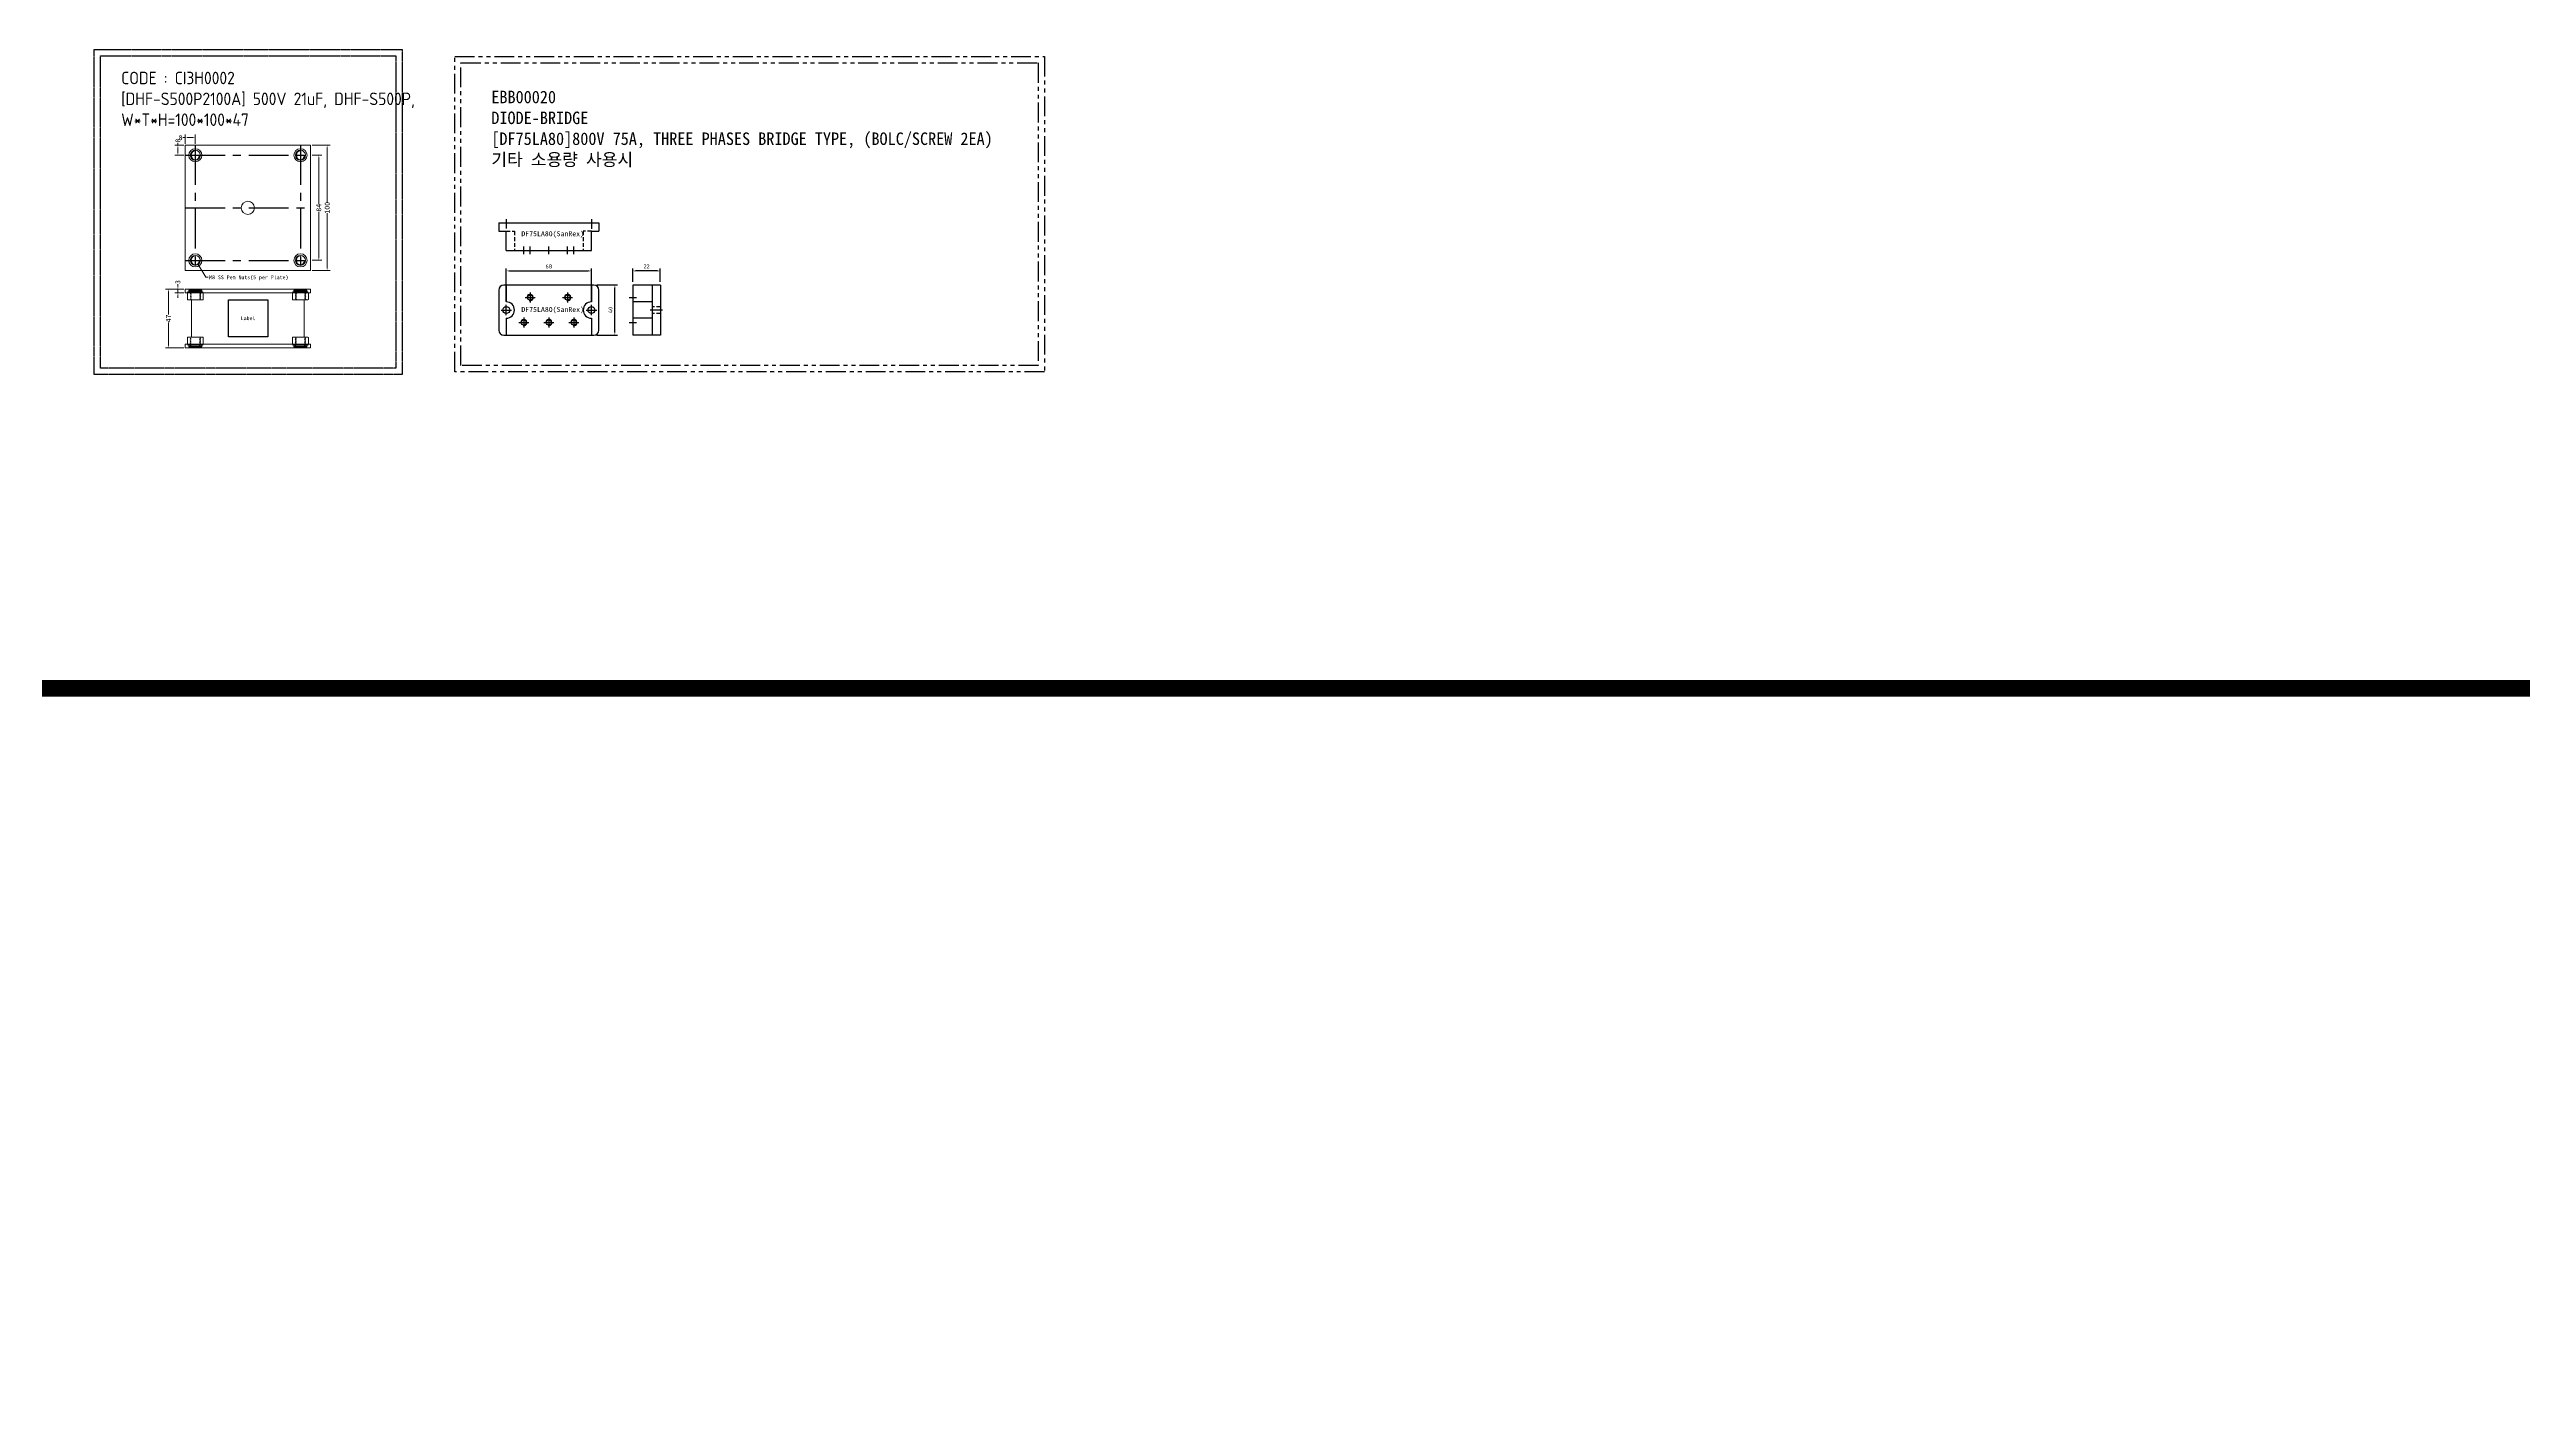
# Model space of a CAD drawing. Header units: millimetres. Extents: x 24815 to 37444, y -10619 to 6020.
# Drawn here: x 28196 to 30172, y 4867 to 5950 of the extents above; entities that cross this region are included whole.
import ezdxf
from ezdxf.enums import TextEntityAlignment as Align

# ---------------------------------------------------------------- set-up
doc = ezdxf.new("R2010")
doc.units = ezdxf.units.MM
for name, pattern in [('CENTER', [50.8, 31.75, -6.35, 6.35, -6.35]), ('HIDDEN', [9.525, 6.35, -3.175]), ('HIDDEN2', [4.7625, 3.175, -1.5875]), ('PHANTOM', [2.5, 1.25, -0.25, 0.25, -0.25, 0.25, -0.25]), ('PHANTOM2', [31.75, 15.875, -3.175, 3.175, -3.175, 3.175, -3.175])]:
    doc.linetypes.add(name, pattern=pattern)
for name, color, linetype in [('CENTER', 1, 'CENTER'), ('FORMAT-1', 7, 'Continuous'), ('HIDDEN', 2, 'HIDDEN'), ('모선', 7, 'Continuous'), ('치수', 5, 'Continuous')]:
    doc.layers.add(name, color=color, linetype=linetype)
doc.layers.add('모형', color=7, linetype='Continuous', lineweight=53)
doc.styles.add('dim', font='')
doc.styles.add('HAN', font='')
doc.styles.get("Standard").update_dxf_attribs({"font": 'ISOCP.SHX', "bigfont": 'WHGTXT.SHX'})
doc.styles.get('dim').set_extended_font_data('BatangChe')
doc.styles.get('HAN').set_extended_font_data('GulimChe')
doc.dimstyles.new('B4', dxfattribs={"dimtxt": 4, "dimasz": 2, "dimexe": 2.5, "dimexo": 1.25, "dimtad": 0, "dimdec": 1, "dimdsep": 46, "dimtxsty": 'dim', "dimcen": 0.5, "dimclrd": 256, "dimclre": 256, "dimclrt": 256, "dimadec": 0, "dimazin": 0, "dimtfac": 1, "dimtdec": 1, "dimtmove": 0, "dimatfit": 3, "dimfxl": 1, "dimlwd": 5, "dimlwe": 5, "dimarcsym": 0})
doc.dimstyles.new('PS-1', dxfattribs={"dimtxt": 3.2, "dimasz": 2.5, "dimexe": 2, "dimexo": 2.5, "dimgap": 2, "dimtad": 1, "dimtoh": 1, "dimrnd": 0.05, "dimzin": 12, "dimdsep": 46, "dimtxsty": 'Standard', "dimcen": 0, "dimclrt": 2, "dimazin": 3, "dimtfac": 1, "dimtofl": 0, "dimtmove": 0, "dimatfit": 3, "dimfxl": 0.18, "dimtolj": 1, "dimtzin": 0, "dimarcsym": 0})

# ---------------------------------------------------------------- blocks, each defined once
blk = doc.blocks.new('format-3')
at = {"layer": 'FORMAT-1', "const_width": 0.7}
blk.add_lwpolyline([(13, 5), (13, 286.3), (414.5, 286.3), (414.5, 5)], close=True, dxfattribs=at)
at = {"style": 'HAN'}
for tag, height, p in [('MODEL-NAME', 3, (386.1, 31.53)), ('SCALE', 2.7, (320.81, 26.29)), ('PART-NAME', 3, (386.1, 26.29)), ('PART-NO', 3, (386.1, 21.01)), ('DRA-BY', 3, (260.72, 19.44)), ('CH-BY', 3, (277.21, 19.44)), ('APP-BY', 3, (293.7, 19.44)), ('관련업체', 3, (333.52, 9.26)), ('DRA-DATE', 2.5, (260.72, 7.47)), ('CH-DATE', 2.5, (277.21, 7.47)), ('APP-DATE', 2.5, (293.7, 7.47))]:
    blk.add_attdef(tag, text='', height=height, dxfattribs=at).set_placement(p, align=Align.MIDDLE_CENTER)
blk = doc.blocks.new('pem-2')
at = {"layer": 'HIDDEN', "lineweight": -3}
for p, q in [((136, 147), (135.5, 146.4)), ((135.5, 146.4), (136, 145.8)), ((136, 145.8), (135.5, 145.2)), ((135.5, 145.2), (136, 144.6)), ((136, 144.6), (135.5, 144)), ((135.5, 144), (136, 143.4)), ((136, 143.4), (135.5, 142.8)), ((135.5, 142.8), (136, 142.2)), ((135.7, 147.3), (136, 147)), ((136, 142.2), (135.7, 141.8)), ((143.5, 147), (143, 146.4)), ((143, 146.4), (143.5, 145.8)), ((143.5, 145.8), (143, 145.2)), ((143, 145.2), (143.5, 144.6)), ((143.5, 144.6), (143, 144)), ((143, 144), (143.5, 143.4)), ((143.5, 143.4), (143, 142.8)), ((143, 142.8), (143.5, 142.2)), ((143.2, 147.3), (143.5, 147)), ((143.5, 142.2), (143.2, 141.8))]:
    blk.add_line(p, q, dxfattribs=at)
at = {"layer": '모선', "lineweight": 15}
for p, q in [((133.2, 147.3), (145.8, 147.3)), ((133.2, 142.1), (133.2, 147.3)), ((133.5, 141.8), (133.2, 142.1)), ((133.5, 141.8), (145.5, 141.8)), ((145.8, 142.1), (145.5, 141.8)), ((145.8, 142.1), (145.8, 147.3))]:
    blk.add_line(p, q, dxfattribs=at)
at = {"layer": '모형', "lineweight": 13}
for p, q in [((133.5, 148.1), (145.4, 148.1)), ((133.5, 147.3), (133.5, 148.1)), ((134.2, 149.5), (144.7, 149.5)), ((134.2, 149.3), (134.2, 149.5)), ((134.5, 148.1), (134.2, 149.3)), ((144.5, 148.1), (144.7, 149.3)), ((144.7, 149.3), (144.7, 149.5)), ((145.4, 147.3), (145.4, 148.1))]:
    blk.add_line(p, q, dxfattribs=at)
at = {"layer": '모형', "lineweight": -3}
for p, q in [((133.6, 147.3), (133.6, 148.1)), ((133.9, 147.3), (133.9, 148.1)), ((134.2, 149.3), (144.7, 149.3)), ((134.3, 149.2), (144.7, 149.2)), ((134.3, 147.3), (134.3, 148.1)), ((134.9, 147.3), (134.9, 148.1)), ((134.9, 147.3), (134.9, 148.1)), ((135.5, 147.3), (135.5, 148.1)), ((135.7, 147.3), (135.7, 148.1)), ((136.3, 147.3), (136.3, 148.1)), ((136.5, 147.3), (136.5, 148.1)), ((137.1, 147.3), (137.1, 148.1)), ((137.5, 147.3), (137.5, 148.1)), ((138, 147.3), (138, 148.1)), ((138.5, 147.3), (138.5, 148.1)), ((139, 147.3), (139, 148.1)), ((139.5, 147.3), (139.5, 148.1)), ((140, 147.3), (140, 148.1)), ((140.5, 147.3), (140.5, 148.1)), ((140.9, 147.3), (140.9, 148.1)), ((141.5, 147.3), (141.5, 148.1)), ((141.9, 147.3), (141.9, 148.1)), ((142.5, 147.3), (142.5, 148.1)), ((142.7, 147.3), (142.7, 148.1)), ((143.3, 147.3), (143.3, 148.1)), ((143.4, 147.3), (143.4, 148.1)), ((144, 147.3), (144, 148.1)), ((144.1, 147.3), (144.1, 148.1)), ((144.6, 147.3), (144.6, 148.1)), ((145.1, 147.3), (145.1, 148.1)), ((145.3, 147.3), (145.3, 148.1))]:
    blk.add_line(p, q, dxfattribs=at)
at = {"layer": '모형', "color": 1, "lineweight": -3}
for p, q in [((136, 149.4), (135.5, 148.8)), ((135.5, 148.8), (136, 148.2)), ((136, 148.2), (135.5, 147.6)), ((135.5, 147.6), (135.7, 147.3)), ((135.9, 149.5), (136, 149.4)), ((143.5, 149.4), (143, 148.8)), ((143, 148.8), (143.5, 148.2)), ((143.5, 148.2), (143, 147.6)), ((143.2, 147.3), (143, 147.6)), ((143.4, 149.5), (143.5, 149.4))]:
    blk.add_line(p, q, dxfattribs=at)
blk = doc.blocks.new('*D663')
at = {"layer": 'Defpoints', "color": 0, "transparency": 16777216}
for p in [(28404.5, 5873.8), (28404.5, 5773.8), (28417.9, 5773.8)]:
    blk.add_point(p, dxfattribs=at)
at = {"layer": '치수', "lineweight": 5, "transparency": 16777216}
for p, q in [((28405.8, 5873.8), (28420.4, 5873.8)), ((28417.9, 5871.8), (28417.9, 5828.1)), ((28417.9, 5775.8), (28417.9, 5819.5)), ((28405.8, 5773.8), (28420.4, 5773.8))]:
    blk.add_line(p, q, dxfattribs=at)
at = {"layer": '치수', "transparency": 16777216}
for points in [[(28417.5, 5871.8), (28418.2, 5871.8), (28417.9, 5873.8)], [(28417.5, 5775.8), (28418.2, 5775.8), (28417.9, 5773.8)]]:
    blk.add_solid(points, dxfattribs=at)
at = {"layer": '치수', "lineweight": -3, "transparency": 16777216, "insert": (28417.9, 5823.8), "char_height": 4, "attachment_point": 5, "rotation": 90, "style": 'dim'}
blk.add_mtext('100', dxfattribs=at)
blk = doc.blocks.new('*D664')
at = {"layer": 'Defpoints', "color": 0, "transparency": 16777216}
for p in [(28404.5, 5865.8), (28404.5, 5781.8), (28411.2, 5781.8)]:
    blk.add_point(p, dxfattribs=at)
at = {"layer": '치수', "lineweight": 5, "transparency": 16777216}
for p, q in [((28405.8, 5865.8), (28413.7, 5865.8)), ((28411.2, 5863.8), (28411.2, 5826.9)), ((28411.2, 5783.8), (28411.2, 5820.6)), ((28405.8, 5781.8), (28413.7, 5781.8))]:
    blk.add_line(p, q, dxfattribs=at)
at = {"layer": '치수', "transparency": 16777216}
for points in [[(28410.9, 5863.8), (28411.6, 5863.8), (28411.2, 5865.8)], [(28410.9, 5783.8), (28411.6, 5783.8), (28411.2, 5781.8)]]:
    blk.add_solid(points, dxfattribs=at)
at = {"layer": '치수', "lineweight": -3, "transparency": 16777216, "insert": (28411.2, 5823.8), "char_height": 4, "attachment_point": 5, "rotation": 90, "style": 'dim'}
blk.add_mtext('84', dxfattribs=at)
blk = doc.blocks.new('*D665')
at = {"layer": 'Defpoints', "color": 0, "transparency": 16777216}
for p in [(28298.6, 5873.8), (28304.5, 5873.8), (28304.5, 5865.8)]:
    blk.add_point(p, dxfattribs=at)
at = {"layer": '치수', "lineweight": 5, "transparency": 16777216}
for p, q in [((28303.3, 5873.8), (28296.1, 5873.8)), ((28298.6, 5873.8), (28298.6, 5875.8)), ((28298.6, 5867.8), (28298.6, 5871.8)), ((28303.3, 5865.8), (28296.1, 5865.8))]:
    blk.add_line(p, q, dxfattribs=at)
at = {"layer": '치수', "transparency": 16777216}
for points in [[(28298.3, 5871.8), (28299, 5871.8), (28298.6, 5873.8)], [(28298.3, 5867.8), (28299, 5867.8), (28298.6, 5865.8)]]:
    blk.add_solid(points, dxfattribs=at)
at = {"layer": '치수', "lineweight": -3, "transparency": 16777216, "insert": (28298.6, 5877.5), "char_height": 4, "attachment_point": 5, "rotation": 90, "style": 'dim'}
blk.add_mtext('8', dxfattribs=at)
blk = doc.blocks.new('*D666')
at = {"layer": 'Defpoints', "color": 0, "transparency": 16777216}
for p in [(28304.5, 5879.9), (28304.5, 5873.8), (28312.5, 5873.8)]:
    blk.add_point(p, dxfattribs=at)
at = {"layer": '치수', "lineweight": 5, "transparency": 16777216}
for p, q in [((28304.5, 5879.9), (28302.5, 5879.9)), ((28304.5, 5875), (28304.5, 5882.4)), ((28310.5, 5879.9), (28306.5, 5879.9)), ((28312.5, 5875), (28312.5, 5882.4))]:
    blk.add_line(p, q, dxfattribs=at)
at = {"layer": '치수', "transparency": 16777216}
for points in [[(28306.5, 5880.3), (28306.5, 5879.6), (28304.5, 5879.9)], [(28310.5, 5880.3), (28310.5, 5879.6), (28312.5, 5879.9)]]:
    blk.add_solid(points, dxfattribs=at)
at = {"layer": '치수', "lineweight": -3, "transparency": 16777216, "insert": (28300.8, 5879.9), "char_height": 4, "attachment_point": 5, "style": 'dim'}
blk.add_mtext('8', dxfattribs=at)
blk = doc.blocks.new('*D667')
at = {"layer": 'Defpoints', "color": 0, "transparency": 16777216}
for p in [(28298.6, 5758.8), (28304.5, 5758.8), (28304.5, 5755.8)]:
    blk.add_point(p, dxfattribs=at)
at = {"layer": '치수', "lineweight": 5, "transparency": 16777216}
for p, q in [((28303.3, 5758.8), (28296.1, 5758.8)), ((28303.3, 5755.8), (28296.1, 5755.8)), ((28298.6, 5760.8), (28298.6, 5762.8)), ((28298.6, 5755.8), (28298.6, 5758.8)), ((28298.6, 5753.8), (28298.6, 5751.8))]:
    blk.add_line(p, q, dxfattribs=at)
at = {"layer": '치수', "transparency": 16777216}
for points in [[(28298.3, 5760.8), (28299, 5760.8), (28298.6, 5758.8)], [(28298.3, 5753.8), (28299, 5753.8), (28298.6, 5755.8)]]:
    blk.add_solid(points, dxfattribs=at)
at = {"layer": '치수', "lineweight": -3, "transparency": 16777216, "insert": (28298.6, 5764.5), "char_height": 4, "attachment_point": 5, "rotation": 90, "style": 'dim'}
blk.add_mtext('3', dxfattribs=at)
blk = doc.blocks.new('*D668')
at = {"layer": 'Defpoints', "color": 0, "transparency": 16777216}
for p in [(28304.5, 5758.8), (28291.1, 5711.8), (28304.5, 5711.8)]:
    blk.add_point(p, dxfattribs=at)
at = {"layer": '치수', "lineweight": 5, "transparency": 16777216}
for p, q in [((28303.3, 5758.8), (28288.6, 5758.8)), ((28291.1, 5756.8), (28291.1, 5738.4)), ((28291.1, 5713.8), (28291.1, 5732.1)), ((28303.3, 5711.8), (28288.6, 5711.8))]:
    blk.add_line(p, q, dxfattribs=at)
at = {"layer": '치수', "transparency": 16777216}
for points in [[(28290.7, 5756.8), (28291.4, 5756.8), (28291.1, 5758.8)], [(28290.7, 5713.8), (28291.4, 5713.8), (28291.1, 5711.8)]]:
    blk.add_solid(points, dxfattribs=at)
at = {"layer": '치수', "lineweight": -3, "transparency": 16777216, "insert": (28291.1, 5735.3), "char_height": 4, "attachment_point": 5, "rotation": 90, "style": 'dim'}
blk.add_mtext('47', dxfattribs=at)
blk = doc.blocks.new('*D646')
at = {"color": 0, "lineweight": -2, "transparency": 16777216}
for p, q in [((28561, 5748.8), (28561, 5775.3)), ((28563.5, 5773.3), (28626.5, 5773.3)), ((28629, 5748.8), (28629, 5775.3))]:
    blk.add_line(p, q, dxfattribs=at)
at = {"color": 0, "transparency": 16777216}
for points in [[(28563.5, 5773.8), (28563.5, 5772.9), (28561, 5773.3)], [(28626.5, 5773.8), (28626.5, 5772.9), (28629, 5773.3)]]:
    blk.add_solid(points, dxfattribs=at)
at = {"layer": 'Defpoints', "color": 0, "transparency": 16777216}
for p in [(28629, 5773.3), (28561, 5746.3), (28629, 5746.3)]:
    blk.add_point(p, dxfattribs=at)
at = {"color": 2, "transparency": 16777216, "insert": (28595, 5776.9), "char_height": 3.2, "attachment_point": 5}
blk.add_mtext('\\A1;68', dxfattribs=at)
blk = doc.blocks.new('*D647')
at = {"color": 0, "lineweight": -2, "transparency": 16777216}
for p, q in [((28662.1, 5764.6), (28662.1, 5775.3)), ((28681.6, 5773.3), (28664.6, 5773.3)), ((28684.1, 5764.6), (28684.1, 5775.3))]:
    blk.add_line(p, q, dxfattribs=at)
at = {"color": 0, "transparency": 16777216}
for points in [[(28664.6, 5773.8), (28664.6, 5772.9), (28662.1, 5773.3)], [(28681.6, 5773.8), (28681.6, 5772.9), (28684.1, 5773.3)]]:
    blk.add_solid(points, dxfattribs=at)
at = {"layer": 'Defpoints', "color": 0, "transparency": 16777216}
for p in [(28662.1, 5773.3), (28662.1, 5762.1), (28684.1, 5762.1)]:
    blk.add_point(p, dxfattribs=at)
at = {"color": 2, "transparency": 16777216, "insert": (28673.1, 5776.9), "char_height": 3.2, "attachment_point": 5}
blk.add_mtext('\\A1;22', dxfattribs=at)
blk = doc.blocks.new('*D648')
at = {"color": 0, "lineweight": -2, "transparency": 16777216}
for p, q in [((28633.5, 5762.1), (28649.8, 5762.1)), ((28647.8, 5724.6), (28647.8, 5759.6)), ((28633.5, 5722.1), (28649.8, 5722.1))]:
    blk.add_line(p, q, dxfattribs=at)
at = {"color": 0, "transparency": 16777216}
for points in [[(28647.3, 5759.6), (28648.2, 5759.6), (28647.8, 5762.1)], [(28647.3, 5724.6), (28648.2, 5724.6), (28647.8, 5722.1)]]:
    blk.add_solid(points, dxfattribs=at)
at = {"layer": 'Defpoints', "color": 0, "transparency": 16777216}
for p in [(28631, 5762.1), (28647.8, 5762.1), (28631, 5722.1)]:
    blk.add_point(p, dxfattribs=at)
at = {"color": 2, "transparency": 16777216, "insert": (28644.2, 5742.1), "char_height": 3.2, "attachment_point": 5, "rotation": 90}
blk.add_mtext('\\A1;40', dxfattribs=at)

msp = doc.modelspace()

# ---------------------------------------------------------------- linework, layer by layer
at = {"color": 161}
for p, q in [((28555.03686, 5811.761), (28635.03686, 5811.761)), ((28555.03686, 5811.761), (28555.03686, 5805.161)), ((28635.03686, 5811.761), (28635.03686, 5805.161)), ((28555.03686, 5805.161), (28561.03686, 5805.161)), ((28561.03686, 5789.761), (28561.03686, 5805.161)), ((28629.03686, 5789.761), (28629.03686, 5805.161)), ((28629.03686, 5805.161), (28635.03686, 5805.161)), ((28561.03686, 5789.761), (28629.03686, 5789.761)), ((28555.03686, 5758.07159), (28555.03686, 5726.07159)), ((28631.03686, 5762.07159), (28559.03686, 5762.07159)), ((28561.03686, 5762.07159), (28561.03686, 5748.57159)), ((28629.03686, 5762.07159), (28629.03686, 5748.57159)), ((28635.03686, 5726.07159), (28635.03686, 5758.07159)), ((28684.1276, 5762.07159), (28662.1276, 5762.07159)), ((28662.1276, 5762.07159), (28662.1276, 5722.07159)), ((28677.5276, 5762.07159), (28677.5276, 5722.07159)), ((28684.1276, 5762.07159), (28684.1276, 5722.07159)), ((28561.03686, 5735.57159), (28561.03686, 5722.07159)), ((28629.03686, 5735.57159), (28629.03686, 5722.07159)), ((28677.5276, 5748.57159), (28662.1276, 5748.57159)), ((28677.5276, 5735.57159), (28662.1276, 5735.57159)), ((28559.03686, 5722.07159), (28631.03686, 5722.07159)), ((28684.1276, 5722.07159), (28662.1276, 5722.07159))]:
    msp.add_line(p, q, dxfattribs=at)
at = {"color": 1, "linetype": 'CENTER'}
for p, q in [((28561.03686, 5814.761), (28561.03686, 5807.11865)), ((28629.03686, 5814.761), (28629.03686, 5806.877)), ((28575.03686, 5786.761), (28575.03686, 5792.761)), ((28580.03686, 5786.761), (28580.03686, 5792.761)), ((28595.03686, 5786.761), (28595.03686, 5792.761)), ((28610.03686, 5786.761), (28610.03686, 5792.761)), ((28615.03686, 5786.761), (28615.03686, 5792.761)), ((28576.03686, 5752.07159), (28584.03686, 5752.07159)), ((28580.03686, 5756.07159), (28580.03686, 5748.07159)), ((28606.03686, 5752.07159), (28614.03686, 5752.07159)), ((28610.03686, 5756.07159), (28610.03686, 5748.07159)), ((28659.1276, 5752.07159), (28665.1276, 5752.07159)), ((28556.81486, 5742.07159), (28565.25885, 5742.07159)), ((28561.03686, 5737.84959), (28561.03686, 5746.29358)), ((28571.03686, 5732.07159), (28579.03686, 5732.07159)), ((28575.03686, 5736.07159), (28575.03686, 5728.07159)), ((28591.03686, 5732.07159), (28599.03686, 5732.07159)), ((28595.03686, 5736.07159), (28595.03686, 5728.07159)), ((28611.03686, 5732.07159), (28619.03686, 5732.07159)), ((28615.03686, 5736.07159), (28615.03686, 5728.07159)), ((28624.81486, 5742.07159), (28633.25885, 5742.07159)), ((28629.03686, 5737.84959), (28629.03686, 5746.29358)), ((28659.1276, 5732.07159), (28665.1276, 5732.07159)), ((28685.9712, 5742.07159), (28675.89133, 5742.07159))]:
    msp.add_line(p, q, dxfattribs=at)
at = {"color": 2, "linetype": 'HIDDEN2'}
for p, q in [((28561.03686, 5805.161), (28567.53686, 5805.161)), ((28567.53686, 5805.161), (28567.53686, 5789.761)), ((28622.53686, 5805.161), (28622.53686, 5789.761)), ((28629.03686, 5805.161), (28622.53686, 5805.161)), ((28684.1276, 5744.77159), (28677.5276, 5744.77159)), ((28684.1276, 5739.37159), (28677.5276, 5739.37159))]:
    msp.add_line(p, q, dxfattribs=at)
at = {"color": 6, "linetype": 'PHANTOM', "elevation": 0.0001}
for points in [[(28231.64907, 5950.30774), (28477.79271, 5950.30774), (28477.79271, 5690.55622), (28231.64907, 5690.55622)], [(28236.64907, 5945.30774), (28472.79271, 5945.30774), (28472.79271, 5695.55622), (28236.64907, 5695.55622)]]:
    msp.add_lwpolyline(points, close=True, dxfattribs=at)
at = {"color": 6, "linetype": 'PHANTOM2'}
for points in [[(28519.81922, 5944.57727), (28991.07584, 5944.57727), (28991.07584, 5692.81004), (28519.81922, 5692.81004)], [(28524.81922, 5939.57727), (28986.07584, 5939.57727), (28986.07584, 5697.81004), (28524.81922, 5697.81004)]]:
    msp.add_lwpolyline(points, close=True, dxfattribs=at)
for centre in [(28580.03686, 5752.07159), (28610.03686, 5752.07159), (28575.03686, 5732.07159), (28595.03686, 5732.07159), (28615.03686, 5732.07159)]:
    msp.add_circle(centre, 2.06699)
at = {"color": 161}
for centre in [(28561.03686, 5742.07159), (28629.03686, 5742.07159)]:
    msp.add_circle(centre, 2.7, dxfattribs=at)
for centre, radius, start, end in [((28559.03686, 5758.07159), 4, 90, 180), ((28631.03686, 5758.07159), 4, 0, 90), ((28561.03686, 5742.07159), 6.5, 270, 90), ((28629.03686, 5742.07159), 6.5, 90, 270), ((28559.03686, 5726.07159), 4, 180, 270), ((28631.03686, 5726.07159), 4, 270, 0)]:
    msp.add_arc(centre, radius, start, end, dxfattribs=at)
at = {"color": 3}
for centre in [(28580.03686, 5752.07159), (28610.03686, 5752.07159), (28575.03686, 5732.07159), (28595.03686, 5732.07159), (28615.03686, 5732.07159)]:
    msp.add_arc(centre, 2.5, 255, 165, dxfattribs=at)
at = {"layer": 'CENTER', "lineweight": -3}
for p, q in [((28312.54544, 5873.77788, 0.0001), (28312.54544, 5773.77788, 0.0001)), ((28396.54544, 5873.77788, 0.0001), (28396.54544, 5773.77788, 0.0001)), ((28304.54544, 5865.77788, 0.0001), (28404.54544, 5865.77788, 0.0001)), ((28304.54544, 5823.77788, 0.0001), (28404.54544, 5823.77788, 0.0001)), ((28304.54544, 5781.77788, 0.0001), (28404.54544, 5781.77788, 0.0001))]:
    msp.add_line(p, q, dxfattribs=at)
at = {"layer": '모선', "lineweight": 15}
for p, q in [((28304.54544, 5873.77788, 0.0001), (28404.54544, 5873.77788, 0.0001)), ((28304.54544, 5873.77788, 0.0001), (28304.54544, 5773.77788, 0.0001)), ((28404.54544, 5873.77788, 0.0001), (28404.54544, 5773.77788, 0.0001)), ((28304.54544, 5773.77788, 0.0001), (28404.54544, 5773.77788, 0.0001)), ((28304.54544, 5758.77788, 0.0001), (28404.54544, 5758.77788, 0.0001)), ((28304.54544, 5758.77788, 0.0001), (28304.54544, 5755.77788, 0.0001)), ((28304.54544, 5755.77788, 0.0001), (28404.54544, 5755.77788, 0.0001)), ((28404.54544, 5758.77788, 0.0001), (28404.54544, 5755.77788, 0.0001)), ((28309.54544, 5750.27788, 0.0001), (28309.54544, 5720.27788, 0.0001)), ((28399.54544, 5750.27788, 0.0001), (28399.54544, 5720.27788, 0.0001)), ((28304.54544, 5714.77788, 0.0001), (28404.54544, 5714.77788, 0.0001)), ((28304.54544, 5714.77788, 0.0001), (28304.54544, 5711.77788, 0.0001)), ((28304.54544, 5711.77788, 0.0001), (28404.54544, 5711.77788, 0.0001)), ((28404.54544, 5714.77788, 0.0001), (28404.54544, 5711.77788, 0.0001))]:
    msp.add_line(p, q, dxfattribs=at)
at = {"layer": '모선', "lineweight": -3, "elevation": 0.0001}
msp.add_lwpolyline([(28338.9495, 5750.17007), (28370.4146, 5750.17007), (28370.4146, 5720.79598), (28338.9495, 5720.79598)], close=True, dxfattribs=at)
at = {"layer": '모선', "lineweight": 15}
for centre, radius in [((28312.54544, 5865.77788, 0.0001), 5.25), ((28312.54544, 5865.77788, 0.0001), 4), ((28396.54544, 5865.77788, 0.0001), 5.25), ((28396.54544, 5865.77788, 0.0001), 4), ((28354.54544, 5823.77788, 0.0001), 5.25), ((28312.54544, 5781.77788, 0.0001), 5.25), ((28312.54544, 5781.77788, 0.0001), 4), ((28396.54544, 5781.77788, 0.0001), 5.25), ((28396.54544, 5781.77788, 0.0001), 4)]:
    msp.add_circle(centre, radius, dxfattribs=at)
at = {"layer": '모선', "lineweight": -3}
for centre in [(28312.54544, 5865.77788, 0.0001), (28396.54544, 5865.77788, 0.0001), (28312.54544, 5781.77788, 0.0001), (28396.54544, 5781.77788, 0.0001)]:
    msp.add_arc(centre, 3.55, 90, 0, dxfattribs=at)

# ---------------------------------------------------------------- block references
at = {"xscale": 19, "yscale": 19, "zscale": 19}
msp.add_blockref('format-3', (25715.23224, 0.00004), dxfattribs=at)
at = {"layer": '모선', "lineweight": 15}
for p in [(28173.05569, 5608.43476, 0.0001), (28257.05569, 5608.43476, 0.0001)]:
    msp.add_blockref('pem-2', p, dxfattribs=at)
at = {"layer": '모선', "lineweight": 15, "xscale": -1, "rotation": 180}
for p in [(28173.05569, 5862.121, 0.0001), (28257.05569, 5862.121, 0.0001)]:
    msp.add_blockref('pem-2', p, dxfattribs=at)

# ---------------------------------------------------------------- texts
at = {"color": 2, "style": 'HAN'}
for p in [(28573.04473, 5801.07849), (28573.04473, 5740.5654)]:
    msp.add_text('DF75LA80(SanRex)', height=4, dxfattribs=at).set_placement(p)
at = {"color": 3, "insert": (28253.32031, 5932.51893, 0.0001), "char_height": 10, "width": 247.319904, "attachment_point": 1}
msp.add_mtext('{\\C2;CODE : CI3H0002\\P[DHF-S500P2100A] 500V 21uF, DHF-S500P, W*T*H=100*100*47}', dxfattribs=at)
at = {"insert": (28549.05853, 5917.32238), "char_height": 10, "attachment_point": 1}
msp.add_mtext_dynamic_manual_height_columns('{\\fGulimChe|b0|i0|c129|p49;\\C2;EBB00020\\PDIODE-BRIDGE\\P[DF75LA80]800V 75A, THREE PHASES BRIDGE TYPE, (BOLC/SCREW 2EA)\\P기타 소용량 사용시}', width=488.7040324, gutter_width=12.5, heights=[0], dxfattribs=at)
at = {"layer": '모선', "lineweight": -3, "char_height": 3, "style": 'dim'}
for s, insert, width, attachment_point in [('M8 SS Pem Nuts(5 per Plate)', (28323.55894, 5769.72285, 0.0001), 72.499497, 1), ('Label', (28354.68205, 5735.48303, 0.0001), 31.4651068, 5)]:
    msp.add_mtext(s, dxfattribs=dict(at, insert=insert, width=width, attachment_point=attachment_point))

# ---------------------------------------------------------------- dimensions: what is measured, and where the dimension line sits
at = {"color": 0}
for base, p1, p2, picture, middle in [((28629.03686, 5773.33503), (28561.03686, 5746.29358), (28629.03686, 5746.29358), '*D646', (28595.03686, 5776.93503)), ((28662.1276, 5773.33503), (28684.1276, 5762.07159), (28662.1276, 5762.07159), '*D647', (28673.1276, 5776.93534))]:
    dim = msp.add_linear_dim(base=base, p1=p1, p2=p2, dimstyle='PS-1', override={"dimtdec": 1, "dimtzin": 8}, dxfattribs=at)
    dim.commit()
    dim.dimension.update_dxf_attribs({"geometry": picture, "text_midpoint": middle})
dim = msp.add_linear_dim(base=(28647.75651, 5762.07159), p1=(28631.03686, 5722.07159), p2=(28631.03686, 5762.07159), angle=90, dimstyle='PS-1', override={"dimtdec": 1, "dimtzin": 8}, dxfattribs=at)
dim.commit()
dim.dimension.update_dxf_attribs({"geometry": '*D648', "text_midpoint": (28644.15651, 5742.07159)})
at = {"layer": '치수', "lineweight": -3}
for base, p1, p2, picture, middle in [((28298.62797, 5873.77788, 0.0001), (28304.54544, 5865.77788, 0.0001), (28304.54544, 5873.77788, 0.0001), '*D665', (28298.62797, 5877.53297, 0.0001)), ((28417.85031, 5773.77788, 0.0001), (28404.54544, 5873.77788, 0.0001), (28404.54544, 5773.77788, 0.0001), '*D663', (28417.85031, 5823.77788, 0.0001)), ((28411.24903, 5781.77788, 0.0001), (28404.54544, 5865.77788, 0.0001), (28404.54544, 5781.77788, 0.0001), '*D664', (28411.24903, 5823.77788, 0.0001)), ((28291.07476, 5711.77788, 0.0001), (28304.54544, 5758.77788, 0.0001), (28304.54544, 5711.77788, 0.0001), '*D668', (28291.07476, 5735.27788, 0.0001)), ((28298.62797, 5758.77788, 0.0001), (28304.54544, 5755.77788, 0.0001), (28304.54544, 5758.77788, 0.0001), '*D667', (28298.62797, 5764.53823, 0.0001))]:
    dim = msp.add_linear_dim(base=base, p1=p1, p2=p2, angle=90, dimstyle='B4', dxfattribs=at)
    dim.commit()
    dim.dimension.update_dxf_attribs({"geometry": picture, "text_midpoint": middle})
dim = msp.add_linear_dim(base=(28304.54544, 5879.92816, 0.0001), p1=(28312.54544, 5873.77788, 0.0001), p2=(28304.54544, 5873.77788, 0.0001), dimstyle='B4', dxfattribs=at)
dim.commit()
dim.dimension.update_dxf_attribs({"geometry": '*D666', "text_midpoint": (28300.79035, 5879.92816, 0.0001)})

# ---------------------------------------------------------------- leaders
at = {"layer": '모선', "lineweight": -3, "annotation_type": 0, "has_hookline": 1, "hookline_direction": 0, "text_width": 53.96846}
msp.add_leader([(28314.93654, 5778.57122, 0.0001), (28320.93394, 5768.22285, 0.0001), (28322.93394, 5768.22285, 0.0001)], dimstyle='B4', override={"dimgap": 0.625, "dimtad": 0}, dxfattribs=at)

doc.saveas('drawing.dxf')
